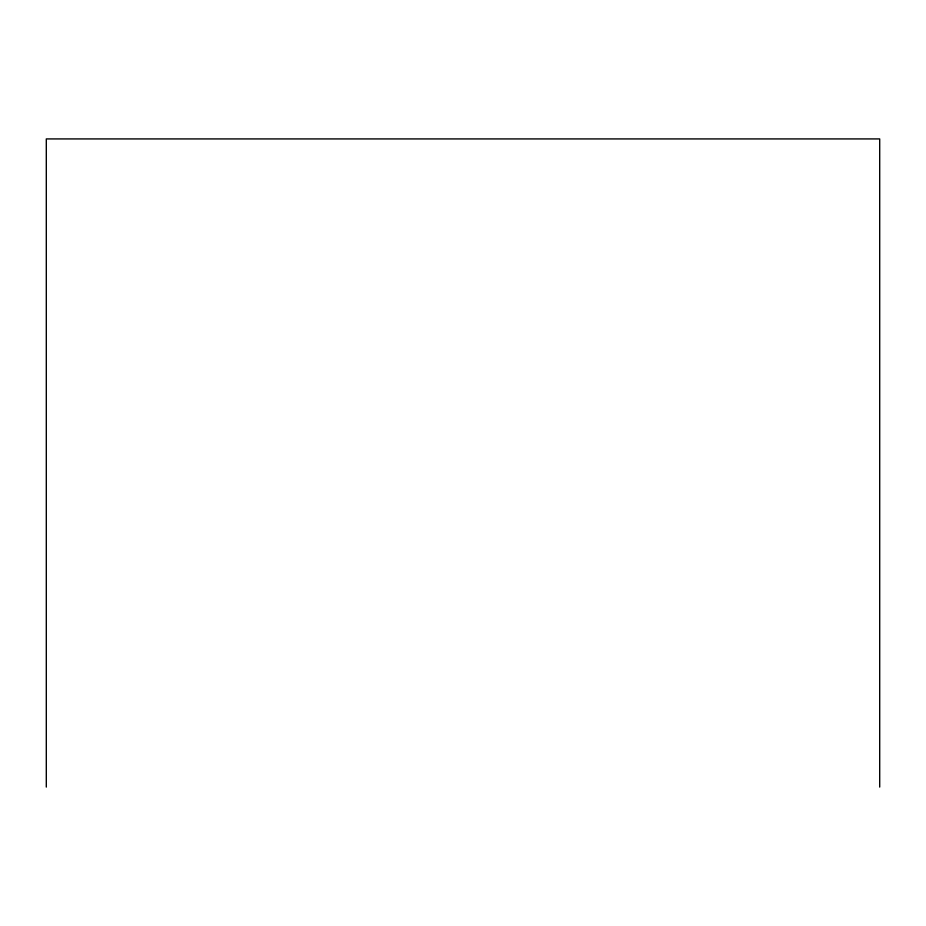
<?xml version="1.0" encoding="UTF-8"?>
<svg xmlns="http://www.w3.org/2000/svg" width="926" height="926" viewBox="0 0 926 926"><rect width="100%" height="100%" fill="white"/><g stroke="black" fill="none" stroke-linecap="round" stroke-linejoin="round"><path stroke-width="1.39" d="M879.7 787.077L879.7 138.923L46.3 138.923L46.3 787.077"/></g></svg>
